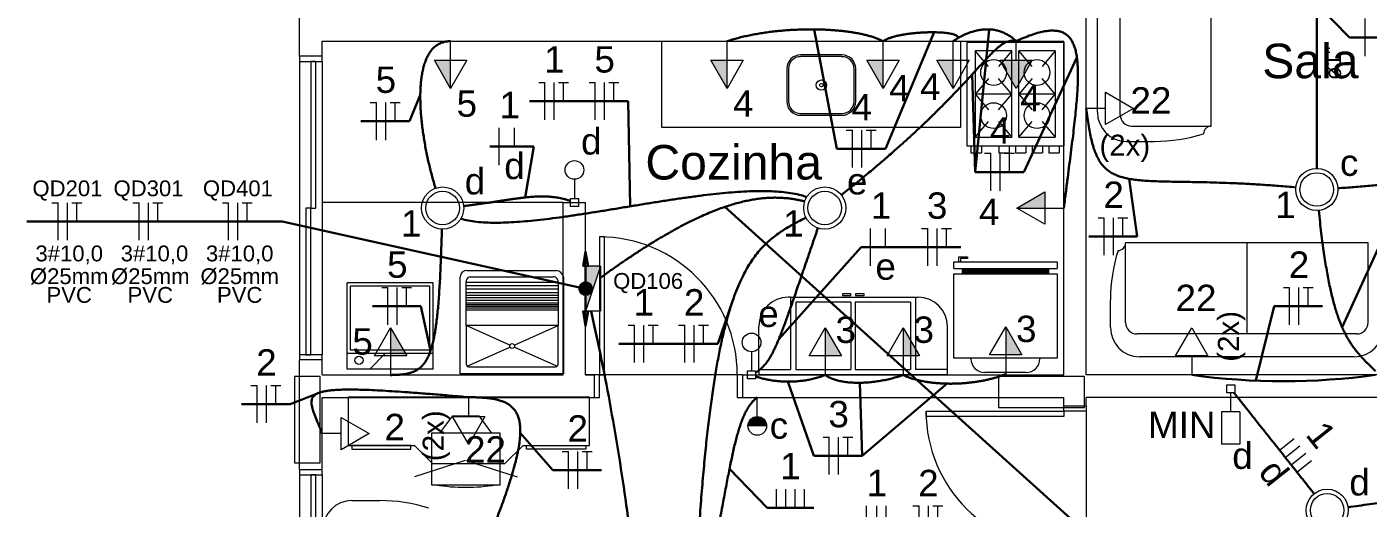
# Model space of a CAD drawing. Header units: inches. Extents: x -8.7 to 57.3, y -9.2 to 26.4.
# Drawn here: x -8.7 to 0.28, y 4.52 to 7.74 of the extents above; entities that cross this region are included whole.
import ezdxf
from ezdxf.enums import TextEntityAlignment as Align

# ---------------------------------------------------------------- set-up
doc = ezdxf.new("R2010")
doc.units = ezdxf.units.IN
doc.header["$MEASUREMENT"] = 0
for name, color, linetype, lineweight in [('BASE', 7, 'Continuous', 5), ('EL-Condutos', 8, 'Continuous', 30), ('EL-Fios', 1, 'Continuous', 20), ('EL-Pontos', 5, 'Continuous', 20), ('EL-Textos condutos', 7, 'Continuous', 20), ('EL-Textos fios', 7, 'Continuous', 30), ('EL-Textos pontos', 7, 'Continuous', 30), ('MOVEIS', 253, 'Continuous', 20), ('P-SIMBOL', 5, 'Continuous', 20), ('TEXTO', 7, 'Continuous', 20)]:
    doc.layers.add(name, color=color, linetype=linetype, lineweight=lineweight)
doc.styles.add('Arial', font='arial.ttf')
doc.dimstyles.get("Standard").update_dxf_attribs({"dimtxt": 0.18, "dimasz": 0.18, "dimexe": 0.18, "dimexo": 0.0625, "dimgap": 0.09, "dimtad": 0, "dimtih": 1, "dimtoh": 1, "dimdec": 4, "dimzin": 0, "dimdsep": 46, "dimtxsty": 'Standard', "dimcen": 0.09, "dimadec": 0, "dimazin": 0, "dimtfac": 1, "dimtdec": 4, "dimtofl": 0, "dimtmove": 0, "dimatfit": 3, "dimfxl": 0, "dimtolj": 1, "dimtzin": 0, "dimarcsym": 0})

msp = doc.modelspace()

# ---------------------------------------------------------------- hatches: boundary and pattern name
at = {"layer": 'P-SIMBOL', "linetype": 'Continuous'}
for points in [[(-5.8595, 7.516), (-5.8595, 7.3285), (-5.9678, 7.516)], [(-4.0083, 7.516), (-4.0083, 7.3285), (-4.1165, 7.516)], [(-2.9641, 7.516), (-2.9641, 7.3285), (-3.0724, 7.516)], [(-2.4955, 7.516), (-2.4955, 7.3285), (-2.6037, 7.516)], [(-2.182, 7.516), (-2.0737, 7.3285), (-1.9655, 7.516)], [(-1.8818, 6.5278), (-2.0693, 6.5278), (-1.8818, 6.636)], [(-4.8559, 6.1387), (-4.9558, 6.1387), (-4.9558, 5.8378)], [(-6.2623, 5.539), (-6.2623, 5.7265), (-6.154, 5.539)], [(-3.3516, 5.5389), (-3.3516, 5.7264), (-3.2433, 5.5389)], [(-2.8298, 5.5395), (-2.8298, 5.727), (-2.7215, 5.5395)], [(-2.1433, 5.5449), (-2.1433, 5.7324), (-2.0351, 5.5449)], [(-3.8691, 5.0705), (-3.8066, 5.0705), (-3.8066, 5.133), (-3.8162, 5.1325), (-3.8331, 5.127), (-3.8436, 5.121), (-3.8516, 5.114), (-3.8596, 5.1035), (-3.8658, 5.0905), (-3.8687, 5.0775), (-3.8685, 5.0705)], [(-3.7441, 5.0705), (-3.8066, 5.0705), (-3.8066, 5.133), (-3.7969, 5.1325), (-3.7799, 5.127), (-3.7694, 5.121), (-3.7614, 5.114), (-3.7534, 5.1035), (-3.7473, 5.0905), (-3.7444, 5.0775), (-3.7445, 5.0705)]]:
    msp.add_hatch(color=256, dxfattribs=at).paths.add_polyline_path(points)

# ---------------------------------------------------------------- linework, layer by layer
at = {"layer": 'BASE'}
for p, q in [((-1.6038, 5.4115), (-1.6038, 8.977)), ((-6.8708, 7.543), (-6.8708, 7.895)), ((-6.7208, 7.644), (-1.7537, 7.644)), ((-6.7208, 7.543), (-6.7208, 7.644)), ((-1.7537, 5.4115), (-1.7537, 7.644)), ((-6.7208, 7.543), (-6.8708, 7.543)), ((-5.1052, 6.5655), (-6.7208, 6.5655)), ((-5.1052, 5.4115), (-5.1052, 6.5655)), ((-5.1052, 6.5655), (-4.9558, 6.5655)), ((-4.9558, 5.4115), (-4.9558, 6.5655)), ((-6.7208, 5.5125), (-6.8708, 5.5125)), ((-6.8708, 4.777), (-6.8708, 5.5125)), ((-6.7208, 5.4115), (-6.7208, 5.5125)), ((-6.7208, 5.4115), (-5.1052, 5.4115)), ((-3.9402, 5.4115), (-4.9558, 5.4115)), ((-4.9558, 5.4115), (-4.8978, 5.4115)), ((-4.8978, 5.4115), (-4.8978, 5.2615)), ((-3.9057, 5.4115), (-1.7537, 5.4115)), ((-3.9057, 5.4115), (-3.9057, 5.2615)), ((0.4328, 5.4115), (-1.6038, 5.4115)), ((-6.7208, 5.2615), (-4.8978, 5.2615)), ((-6.7208, 4.777), (-6.7208, 5.2615)), ((-3.9057, 5.2615), (-1.7537, 5.2615)), ((-1.7537, 5.204), (-1.7537, 5.2615)), ((0.4328, 5.2615), (-1.6038, 5.2615)), ((-1.6038, 5.204), (-1.6038, 5.2615)), ((-1.7537, 5.204), (-1.6038, 5.204)), ((-1.6038, 5.204), (-1.6038, 4.2115)), ((-6.7208, 4.777), (-6.8708, 4.777))]:
    msp.add_line(p, q, dxfattribs=at)
at = {"layer": 'BASE', "linetype": 'Continuous'}
for p, q in [((-6.8708, 7.5085), (-6.8708, 5.547)), ((-6.7208, 7.5085), (-6.7208, 5.547)), ((-3.9057, 5.4115), (-3.9402, 5.4115)), ((-6.8708, 4.7425), (-6.8708, 2.55)), ((-6.7208, 4.7425), (-6.7208, 2.55))]:
    msp.add_line(p, q, dxfattribs=at)
for points in [[(-6.8708, 7.543), (-6.8708, 7.5085), (-6.7208, 7.5085), (-6.7208, 7.543)], [(-6.7208, 5.5125), (-6.7208, 5.547), (-6.8708, 5.547), (-6.8708, 5.5125)], [(-4.8978, 5.2615), (-4.8633, 5.2615), (-4.8633, 5.4115), (-4.8978, 5.4115)], [(-3.9057, 5.4115), (-3.9402, 5.4115), (-3.9402, 5.2615), (-3.9057, 5.2615)], [(-1.6038, 5.204), (-1.6038, 5.1695), (-1.7537, 5.1695), (-1.7537, 5.204)], [(-6.8708, 4.777), (-6.8708, 4.7425), (-6.7208, 4.7425), (-6.7208, 4.777)]]:
    msp.add_lwpolyline(points, dxfattribs=at)
for points in [[(-6.7957, 7.5085), (-6.7957, 6.528), (-6.7613, 6.528), (-6.7613, 7.5085), (-6.7957, 7.5085), (-6.7957, 7.5085)], [(-6.8302, 6.528), (-6.8302, 5.547), (-6.7957, 5.547), (-6.7957, 6.528), (-6.8302, 6.528), (-6.8302, 6.528)], [(-4.8633, 5.4115), (-4.8287, 5.4115), (-4.8287, 6.3345), (-4.8633, 6.3345), (-4.8633, 5.4115), (-4.8633, 5.4115)], [(-1.7537, 5.1695), (-1.7537, 5.1345), (-2.6768, 5.1345), (-2.6768, 5.1695), (-1.7537, 5.1695), (-1.7537, 5.1695)], [(-6.7957, 4.7425), (-6.7957, 3.6465), (-6.7613, 3.6465), (-6.7613, 4.7425), (-6.7957, 4.7425), (-6.7957, 4.7425)]]:
    msp.add_lwpolyline(points, close=True, dxfattribs=at)
at = {"layer": 'BASE'}
for points in [[(-6.9053, 4.8245), (-6.8708, 4.8245), (-6.7323, 4.8245), (-6.7323, 5.401), (-6.8708, 5.401), (-6.9053, 5.401), (-6.9053, 4.8245), (-6.9053, 4.8245)], [(-1.6147, 5.1935), (-1.6147, 5.2975), (-1.6147, 5.401), (-1.9033, 5.401), (-2.1917, 5.401), (-2.1917, 5.2975), (-2.1917, 5.1935), (-1.9033, 5.1935), (-1.6147, 5.1935), (-1.6147, 5.1935)]]:
    msp.add_lwpolyline(points, close=True, dxfattribs=at)
at = {"layer": 'BASE', "linetype": 'Continuous'}
for centre, start, end in [((-4.8633, 5.4115), 0, 90), ((-1.7537, 5.1695), 180, 270)]:
    msp.add_arc(centre, 0.923, start, end, dxfattribs=at)
at = {"layer": 'EL-Condutos'}
for q in [(-4.9558, 6.2382), (-4.9558, 5.7382)]:
    msp.add_line((-4.9558, 5.9882), q, dxfattribs=at)
at = {"layer": 'EL-Condutos', "const_width": 0.0417}
msp.add_lwpolyline([(-4.9349, 5.9882, 1), (-4.9766, 5.9882, 1)], format="xyb", close=True, dxfattribs=at)
msp.add_lwpolyline([(-4.9349, 5.9882, 1), (-4.9766, 5.9882, 1)], format="xyb", close=True, dxfattribs=at)
at = {"layer": 'EL-Condutos'}
msp.add_circle((-4.9558, 5.9882), 0.0417, dxfattribs=at)
msp.add_circle((-4.9558, 5.9882), 0.0417, dxfattribs=at)
at = {"layer": 'EL-Condutos', "linetype": 'Continuous'}
msp.add_arc((-0.2832, 9.8895), 4.52, 262.17931, 277.82069, dxfattribs=at)
for points in [[(-0.0605, 8.9896), (-0.0605, 8.8874), (-0.0605, 8.7912), (-0.0605, 8.7006), (-0.0605, 8.6151), (-0.0605, 8.5344), (-0.0605, 8.4579), (-0.0605, 8.3853), (-0.0605, 8.3162), (-0.0605, 8.25), (-0.0605, 8.1865), (-0.0605, 8.1251), (-0.0605, 8.0654), (-0.0605, 8.0069), (-0.0605, 7.9494), (-0.0605, 7.8922), (-0.0605, 7.8351), (-0.0605, 7.7776), (-0.0605, 7.7191), (-0.0605, 7.6594), (-0.0605, 7.598), (-0.0605, 7.5345), (-0.0605, 7.4683), (-0.0605, 7.3992), (-0.0605, 7.3266), (-0.0605, 7.2501), (-0.0605, 7.1694), (-0.0605, 7.0839), (-0.0605, 6.9933), (-0.0605, 6.8971), (-0.0605, 6.7949)], [(-5.8595, 7.644), (-5.8873, 7.642), (-5.9128, 7.6361), (-5.936, 7.6266), (-5.957, 7.6135), (-5.9758, 7.5972), (-5.9926, 7.5777), (-6.0074, 7.5553), (-6.0203, 7.5301), (-6.0313, 7.5024), (-6.0405, 7.4723), (-6.0481, 7.4401), (-6.054, 7.4058), (-6.0583, 7.3697), (-6.0612, 7.332), (-6.0626, 7.2929), (-6.0627, 7.2525), (-6.0614, 7.211), (-6.059, 7.1687), (-6.0554, 7.1257), (-6.0508, 7.0822), (-6.0451, 7.0384), (-6.0385, 6.9944), (-6.0311, 6.9505), (-6.0229, 6.9069), (-6.0139, 6.8637), (-6.0043, 6.8211), (-5.9941, 6.7793), (-5.9834, 6.7386), (-5.9723, 6.699), (-5.9608, 6.6608)], [(-2.9641, 7.644), (-2.9837, 7.6534), (-3.0053, 7.6622), (-3.0288, 7.6705), (-3.0542, 7.6782), (-3.0814, 7.6854), (-3.1101, 7.692), (-3.1405, 7.6979), (-3.1722, 7.7033), (-3.2052, 7.708), (-3.2394, 7.7121), (-3.2747, 7.7156), (-3.311, 7.7184), (-3.3482, 7.7205), (-3.3861, 7.722), (-3.4247, 7.7228), (-3.4639, 7.7228), (-3.5034, 7.7222), (-3.5433, 7.7208), (-3.5835, 7.7187), (-3.6237, 7.7159), (-3.6639, 7.7123), (-3.7041, 7.7079), (-3.744, 7.7028), (-3.7836, 7.6969), (-3.8227, 7.6901), (-3.8613, 7.6826), (-3.8993, 7.6742), (-3.9365, 7.665), (-3.9729, 7.6549), (-4.0083, 7.644)], [(-3.2434, 6.6149), (-3.1521, 6.6882), (-3.0665, 6.7586), (-2.9862, 6.8263), (-2.9111, 6.8911), (-2.841, 6.9532), (-2.7756, 7.0125), (-2.7148, 7.069), (-2.6583, 7.1228), (-2.6059, 7.1739), (-2.5574, 7.2222), (-2.5125, 7.2679), (-2.4712, 7.3109), (-2.433, 7.3512), (-2.398, 7.3889), (-2.3657, 7.4239), (-2.336, 7.4564), (-2.3087, 7.4862), (-2.2836, 7.5134), (-2.2605, 7.5381), (-2.2391, 7.5602), (-2.2192, 7.5798), (-2.2006, 7.5968), (-2.1832, 7.6113), (-2.1666, 7.6234), (-2.1507, 7.6329), (-2.1353, 7.64), (-2.12, 7.6447), (-2.1049, 7.6469), (-2.0895, 7.6466), (-2.0737, 7.644)], [(-2.4955, 7.644), (-2.4816, 7.6511), (-2.4718, 7.6578), (-2.4661, 7.6641), (-2.464, 7.6699), (-2.4655, 7.6753), (-2.4702, 7.6803), (-2.478, 7.6848), (-2.4885, 7.6888), (-2.5017, 7.6924), (-2.5171, 7.6954), (-2.5347, 7.698), (-2.5542, 7.7001), (-2.5753, 7.7017), (-2.5979, 7.7028), (-2.6216, 7.7034), (-2.6463, 7.7034), (-2.6718, 7.7029), (-2.6977, 7.7019), (-2.7239, 7.7003), (-2.7502, 7.6981), (-2.7762, 7.6954), (-2.8018, 7.6921), (-2.8268, 7.6882), (-2.8509, 7.6837), (-2.8739, 7.6786), (-2.8956, 7.673), (-2.9156, 7.6667), (-2.9339, 7.6597), (-2.9501, 7.6522), (-2.9641, 7.644)], [(-2.0737, 7.644), (-2.0832, 7.6529), (-2.0931, 7.6613), (-2.1033, 7.6693), (-2.114, 7.6768), (-2.125, 7.6838), (-2.1363, 7.6903), (-2.1481, 7.6963), (-2.1601, 7.7017), (-2.1725, 7.7066), (-2.1853, 7.7109), (-2.1983, 7.7145), (-2.2117, 7.7176), (-2.2253, 7.72), (-2.2393, 7.7217), (-2.2535, 7.7228), (-2.268, 7.7231), (-2.2828, 7.7228), (-2.2978, 7.7217), (-2.3131, 7.7198), (-2.3287, 7.7172), (-2.3444, 7.7137), (-2.3604, 7.7095), (-2.3766, 7.7044), (-2.3931, 7.6985), (-2.4097, 7.6917), (-2.4265, 7.684), (-2.4435, 7.6754), (-2.4607, 7.6659), (-2.478, 7.6554), (-2.4955, 7.644)], [(-2.0737, 7.644), (-2.0215, 7.6668), (-1.9734, 7.6851), (-1.9295, 7.699), (-1.8894, 7.7085), (-1.8531, 7.7137), (-1.8205, 7.7146), (-1.7913, 7.7113), (-1.7655, 7.7037), (-1.7429, 7.6918), (-1.7234, 7.6758), (-1.7067, 7.6557), (-1.6929, 7.6314), (-1.6817, 7.6031), (-1.6729, 7.5707), (-1.6665, 7.5343), (-1.6623, 7.4939), (-1.6602, 7.4495), (-1.6599, 7.4012), (-1.6614, 7.3491), (-1.6646, 7.2931), (-1.6692, 7.2332), (-1.6752, 7.1696), (-1.6823, 7.1022), (-1.6905, 7.031), (-1.6996, 6.9562), (-1.7095, 6.8777), (-1.72, 6.7956), (-1.731, 6.7099), (-1.7423, 6.6206), (-1.7537, 6.5278)], [(-0.2009, 6.6661), (-0.3163, 6.6759), (-0.4249, 6.6837), (-0.5269, 6.6898), (-0.6226, 6.6943), (-0.7121, 6.6975), (-0.7957, 6.6998), (-0.8737, 6.7015), (-0.9461, 6.7027), (-1.0134, 6.7038), (-1.0755, 6.7051), (-1.1329, 6.7068), (-1.1857, 6.7093), (-1.2342, 6.7127), (-1.2784, 6.7174), (-1.3188, 6.7237), (-1.3555, 6.7318), (-1.3886, 6.742), (-1.4186, 6.7546), (-1.4454, 6.7699), (-1.4695, 6.7881), (-1.491, 6.8095), (-1.5101, 6.8345), (-1.527, 6.8632), (-1.542, 6.8961), (-1.5553, 6.9332), (-1.5671, 6.975), (-1.5776, 7.0217), (-1.5871, 7.0736), (-1.5957, 7.1309), (-1.6038, 7.194)], [(0.0789, 6.6602), (0.1901, 6.6682), (0.2949, 6.677), (0.3937, 6.6866), (0.4866, 6.6969), (0.5737, 6.708), (0.6553, 6.7197), (0.7316, 6.7321), (0.8029, 6.7452), (0.8692, 6.7589), (0.9308, 6.7733), (0.988, 6.7882), (1.0408, 6.8036), (1.0896, 6.8197), (1.1345, 6.8362), (1.1757, 6.8532), (1.2135, 6.8707), (1.248, 6.8887), (1.2794, 6.907), (1.3079, 6.9258), (1.3338, 6.9449), (1.3573, 6.9644), (1.3784, 6.9843), (1.3976, 7.0044), (1.4149, 7.0248), (1.4305, 7.0455), (1.4447, 7.0664), (1.4577, 7.0875), (1.4696, 7.1089), (1.4808, 7.1304), (1.4912, 7.152)], [(-3.4744, 6.6014), (-3.526, 6.6168), (-3.5831, 6.6282), (-3.6452, 6.6359), (-3.712, 6.6403), (-3.783, 6.6415), (-3.8578, 6.6399), (-3.9361, 6.6357), (-4.0175, 6.6292), (-4.1015, 6.6207), (-4.1879, 6.6104), (-4.2761, 6.5986), (-4.3658, 6.5856), (-4.4567, 6.5717), (-4.5482, 6.5571), (-4.6401, 6.5421), (-4.7319, 6.527), (-4.8233, 6.512), (-4.9138, 6.4975), (-5.0031, 6.4837), (-5.0907, 6.4708), (-5.1763, 6.4592), (-5.2595, 6.4491), (-5.3399, 6.4408), (-5.4171, 6.4346), (-5.4907, 6.4307), (-5.5603, 6.4294), (-5.6255, 6.431), (-5.686, 6.4358), (-5.7413, 6.444), (-5.7911, 6.4559)], [(-5.7726, 6.5416), (-5.7386, 6.5457), (-5.7058, 6.5498), (-5.674, 6.5541), (-5.6432, 6.5584), (-5.6133, 6.5627), (-5.5844, 6.5669), (-5.5563, 6.5712), (-5.5291, 6.5753), (-5.5027, 6.5793), (-5.477, 6.5832), (-5.4521, 6.5868), (-5.4278, 6.5902), (-5.4041, 6.5934), (-5.381, 6.5963), (-5.3585, 6.5989), (-5.3365, 6.6011), (-5.3149, 6.6029), (-5.2937, 6.6042), (-5.273, 6.6052), (-5.2525, 6.6056), (-5.2324, 6.6055), (-5.2125, 6.6048), (-5.1928, 6.6035), (-5.1733, 6.6016), (-5.1539, 6.5991), (-5.1346, 6.5958), (-5.1154, 6.5918), (-5.0961, 6.5871), (-5.0768, 6.5815), (-5.0575, 6.5751)], [(-4.8569, 6.0611), (-4.7871, 6.1112), (-4.7195, 6.1583), (-4.6541, 6.2026), (-4.5908, 6.2441), (-4.5295, 6.283), (-4.4703, 6.3192), (-4.413, 6.3528), (-4.3576, 6.384), (-4.304, 6.4127), (-4.2521, 6.4391), (-4.2019, 6.4631), (-4.1534, 6.485), (-4.1064, 6.5046), (-4.061, 6.5222), (-4.017, 6.5378), (-3.9743, 6.5513), (-3.933, 6.563), (-3.893, 6.5729), (-3.8542, 6.5809), (-3.8164, 6.5873), (-3.7798, 6.5921), (-3.7442, 6.5952), (-3.7096, 6.5969), (-3.6758, 6.5972), (-3.6429, 6.596), (-3.6107, 6.5936), (-3.5793, 6.5899), (-3.5485, 6.5851), (-3.5183, 6.5792), (-3.4886, 6.5722)], [(-0.0471, 6.5106), (-0.0389, 6.4334), (-0.0305, 6.3607), (-0.0218, 6.2923), (-0.0129, 6.228), (-0.0037, 6.1676), (0.0058, 6.1109), (0.0155, 6.0579), (0.0255, 6.0083), (0.0358, 5.962), (0.0464, 5.9187), (0.0573, 5.8783), (0.0685, 5.8407), (0.08, 5.8057), (0.0919, 5.773), (0.1041, 5.7426), (0.1166, 5.7142), (0.1295, 5.6878), (0.1427, 5.663), (0.1563, 5.6398), (0.1702, 5.618), (0.1846, 5.5973), (0.1993, 5.5777), (0.2144, 5.559), (0.2299, 5.5409), (0.2458, 5.5234), (0.2621, 5.5062), (0.2789, 5.4892), (0.296, 5.4722), (0.3137, 5.455), (0.3317, 5.4375)], [(-5.9177, 6.3853), (-5.9205, 6.2997), (-5.9235, 6.2192), (-5.9266, 6.1437), (-5.93, 6.0729), (-5.9336, 6.0068), (-5.9375, 5.9452), (-5.9419, 5.888), (-5.9466, 5.8349), (-5.9519, 5.7859), (-5.9577, 5.7407), (-5.964, 5.6992), (-5.971, 5.6613), (-5.9787, 5.6269), (-5.9871, 5.5956), (-5.9963, 5.5675), (-6.0063, 5.5423), (-6.0172, 5.5199), (-6.029, 5.5001), (-6.0418, 5.4827), (-6.0557, 5.4677), (-6.0706, 5.4549), (-6.0867, 5.4441), (-6.104, 5.4351), (-6.1225, 5.4278), (-6.1423, 5.4221), (-6.1634, 5.4177), (-6.1859, 5.4146), (-6.2099, 5.4125), (-6.2353, 5.4114), (-6.2623, 5.411)], [(-4.2312, 3.7851), (-4.2199, 4.0072), (-4.2078, 4.2157), (-4.195, 4.4111), (-4.1814, 4.5938), (-4.1669, 4.7643), (-4.1516, 4.9231), (-4.1354, 5.0707), (-4.1184, 5.2075), (-4.1004, 5.334), (-4.0815, 5.4507), (-4.0617, 5.5581), (-4.0409, 5.6567), (-4.0192, 5.7469), (-3.9964, 5.8292), (-3.9726, 5.9041), (-3.9478, 5.972), (-3.9219, 6.0336), (-3.895, 6.0891), (-3.8669, 6.1392), (-3.8378, 6.1842), (-3.8075, 6.2247), (-3.776, 6.2611), (-3.7434, 6.294), (-3.7096, 6.3238), (-3.6746, 6.3509), (-3.6383, 6.3759), (-3.6008, 6.3992), (-3.562, 6.4214), (-3.522, 6.4428), (-3.4806, 6.464)], [(-3.4007, 6.3946), (-3.4259, 6.3211), (-3.4497, 6.2517), (-3.4721, 6.1861), (-3.4933, 6.1243), (-3.5132, 6.0661), (-3.5319, 6.0114), (-3.5496, 5.9601), (-3.5662, 5.912), (-3.582, 5.8671), (-3.5968, 5.8251), (-3.6109, 5.7861), (-3.6242, 5.7498), (-3.6368, 5.7161), (-3.6489, 5.685), (-3.6604, 5.6562), (-3.6715, 5.6297), (-3.6822, 5.6053), (-3.6926, 5.5829), (-3.7027, 5.5625), (-3.7127, 5.5438), (-3.7225, 5.5267), (-3.7324, 5.5111), (-3.7423, 5.497), (-3.7522, 5.4841), (-3.7624, 5.4723), (-3.7728, 5.4616), (-3.7835, 5.4517), (-3.7947, 5.4427), (-3.8062, 5.4343), (-3.8183, 5.4264)], [(-4.9194, 5.8354), (-4.8488, 5.5099), (-4.7867, 5.1858), (-4.7319, 4.8636), (-4.6835, 4.5437), (-4.6401, 4.2268), (-4.6008, 3.9132), (-4.5645, 3.6036), (-4.5299, 3.2983), (-4.4961, 2.998), (-4.4619, 2.7031), (-4.4261, 2.4141), (-4.3877, 2.1315), (-4.3456, 1.8559), (-4.2986, 1.5877), (-4.2457, 1.3275), (-4.1857, 1.0757), (-4.1175, 0.8329), (-4.04, 0.5995), (-3.9521, 0.3761), (-3.8527, 0.1632), (-3.7406, -0.0387), (-3.6148, -0.2292), (-3.4742, -0.4076), (-3.3175, -0.5736), (-3.1438, -0.7265), (-2.9519, -0.866), (-2.7407, -0.9914), (-2.5091, -1.1023), (-2.256, -1.1982), (-1.9802, -1.2785)], [(-3.3516, 5.4108), (-3.3683, 5.4048), (-3.385, 5.3992), (-3.4018, 5.3941), (-3.4186, 5.3894), (-3.4355, 5.3852), (-3.4523, 5.3815), (-3.4691, 5.3782), (-3.4859, 5.3754), (-3.5026, 5.373), (-3.5193, 5.371), (-3.5358, 5.3694), (-3.5523, 5.3682), (-3.5687, 5.3673), (-3.585, 5.3669), (-3.6012, 5.3668), (-3.6172, 5.367), (-3.633, 5.3676), (-3.6487, 5.3685), (-3.6642, 5.3698), (-3.6795, 5.3713), (-3.6946, 5.3732), (-3.7094, 5.3753), (-3.724, 5.3778), (-3.7384, 5.3805), (-3.7524, 5.3834), (-3.7662, 5.3866), (-3.7797, 5.3901), (-3.7929, 5.3937), (-3.8057, 5.3976), (-3.8182, 5.4017)], [(-2.8298, 5.4115), (-2.8479, 5.4052), (-2.8664, 5.3993), (-2.8852, 5.3937), (-2.9043, 5.3886), (-2.9236, 5.3838), (-2.9431, 5.3794), (-2.9628, 5.3755), (-2.9825, 5.3719), (-3.0023, 5.3688), (-3.0221, 5.3661), (-3.0419, 5.3638), (-3.0616, 5.362), (-3.0812, 5.3606), (-3.1006, 5.3596), (-3.1197, 5.3591), (-3.1387, 5.3591), (-3.1573, 5.3596), (-3.1756, 5.3605), (-3.1934, 5.3619), (-3.2109, 5.3638), (-3.2278, 5.3661), (-3.2443, 5.369), (-3.2601, 5.3724), (-3.2754, 5.3763), (-3.29, 5.3807), (-3.3039, 5.3857), (-3.317, 5.3912), (-3.3294, 5.3972), (-3.3409, 5.4037), (-3.3516, 5.4108)], [(-2.1433, 5.4169), (-2.1682, 5.4076), (-2.1935, 5.399), (-2.2193, 5.3913), (-2.2454, 5.3844), (-2.2717, 5.3782), (-2.2982, 5.3727), (-2.3249, 5.368), (-2.3517, 5.3639), (-2.3785, 5.3606), (-2.4052, 5.3578), (-2.4318, 5.3558), (-2.4582, 5.3543), (-2.4844, 5.3534), (-2.5103, 5.3531), (-2.5358, 5.3534), (-2.5608, 5.3542), (-2.5854, 5.3555), (-2.6094, 5.3574), (-2.6328, 5.3597), (-2.6554, 5.3624), (-2.6773, 5.3657), (-2.6984, 5.3693), (-2.7186, 5.3734), (-2.7379, 5.3778), (-2.7561, 5.3826), (-2.7732, 5.3878), (-2.7892, 5.3933), (-2.804, 5.3991), (-2.8176, 5.4051), (-2.8298, 5.4115)], [(-5.7385, 5.2625), (-5.8593, 5.2728), (-5.971, 5.2821), (-6.0738, 5.2902), (-6.1682, 5.2971), (-6.2543, 5.3029), (-6.3326, 5.3074), (-6.4034, 5.3108), (-6.4671, 5.313), (-6.5239, 5.3139), (-6.5741, 5.3136), (-6.6182, 5.312), (-6.6564, 5.3091), (-6.6891, 5.305), (-6.7166, 5.2995), (-6.7393, 5.2926), (-6.7574, 5.2845), (-6.7713, 5.2749), (-6.7814, 5.264), (-6.7879, 5.2517), (-6.7913, 5.238), (-6.7917, 5.2228), (-6.7896, 5.2062), (-6.7853, 5.1881), (-6.7792, 5.1686), (-6.7714, 5.1475), (-6.7625, 5.125), (-6.7527, 5.1009), (-6.7423, 5.0752), (-6.7317, 5.048), (-6.7213, 5.0193)], [(-5.8361, 3.7745), (-5.7785, 3.905), (-5.7251, 4.0277), (-5.6759, 4.1429), (-5.6309, 4.2508), (-5.59, 4.3516), (-5.553, 4.4455), (-5.5201, 4.5329), (-5.4911, 4.6139), (-5.4659, 4.6888), (-5.4446, 4.7577), (-5.4271, 4.821), (-5.4132, 4.8789), (-5.403, 4.9316), (-5.3964, 4.9794), (-5.3934, 5.0224), (-5.3939, 5.061), (-5.3978, 5.0953), (-5.4051, 5.1256), (-5.4158, 5.1521), (-5.4297, 5.1751), (-5.4469, 5.1948), (-5.4673, 5.2115), (-5.4908, 5.2253), (-5.5174, 5.2365), (-5.547, 5.2453), (-5.5795, 5.2521), (-5.615, 5.2569), (-5.6534, 5.2601), (-5.6946, 5.2619), (-5.7385, 5.2625)], [(-3.8066, 5.2615), (-3.8238, 5.2473), (-3.8399, 5.2307), (-3.8551, 5.2117), (-3.8693, 5.1903), (-3.8827, 5.1664), (-3.8954, 5.1402), (-3.9074, 5.1115), (-3.9188, 5.0804), (-3.9297, 5.0469), (-3.9403, 5.011), (-3.9505, 4.9727), (-3.9606, 4.9319), (-3.9705, 4.8887), (-3.9803, 4.8431), (-3.9902, 4.795), (-4.0002, 4.7445), (-4.0104, 4.6916), (-4.021, 4.6362), (-4.0319, 4.5785), (-4.0433, 4.5182), (-4.0552, 4.4556), (-4.0678, 4.3905), (-4.0812, 4.3229), (-4.0953, 4.2529), (-4.1104, 4.1805), (-4.1264, 4.1056), (-4.1436, 4.0283), (-4.1619, 3.9485), (-4.1815, 3.8663), (-4.2024, 3.7816)], [(-0.0788, 4.6169), (-0.1013, 4.6453), (-0.1227, 4.6722), (-0.1429, 4.6977), (-0.1621, 4.7219), (-0.1803, 4.7448), (-0.1977, 4.7668), (-0.2144, 4.7878), (-0.2304, 4.8079), (-0.2459, 4.8274), (-0.2609, 4.8463), (-0.2755, 4.8648), (-0.2899, 4.8829), (-0.3042, 4.9008), (-0.3183, 4.9187), (-0.3325, 4.9366), (-0.3469, 4.9546), (-0.3614, 4.973), (-0.3763, 4.9917), (-0.3916, 5.011), (-0.4074, 5.0309), (-0.4238, 5.0516), (-0.441, 5.0732), (-0.4589, 5.0958), (-0.4778, 5.1195), (-0.4976, 5.1446), (-0.5186, 5.171), (-0.5407, 5.1989), (-0.5642, 5.2284), (-0.589, 5.2597), (-0.6153, 5.2928)], [(0.1468, 4.5259), (0.294, 4.5469), (0.4323, 4.5666), (0.5623, 4.5852), (0.6847, 4.6026), (0.8, 4.6191), (0.909, 4.6346), (1.0123, 4.6493), (1.1105, 4.6633), (1.2042, 4.6767), (1.2942, 4.6895), (1.3809, 4.7019), (1.4651, 4.7139), (1.5474, 4.7256), (1.6284, 4.7371), (1.7087, 4.7486), (1.7891, 4.7601), (1.8701, 4.7716), (1.9524, 4.7833), (2.0366, 4.7953), (2.1233, 4.8077), (2.2132, 4.8205), (2.307, 4.8339), (2.4052, 4.8479), (2.5084, 4.8626), (2.6175, 4.8781), (2.7328, 4.8946), (2.8552, 4.912), (2.9852, 4.9306), (3.1235, 4.9503), (3.2707, 4.9713)]]:
    msp.add_spline(points, degree=3, dxfattribs=at)
at = {"layer": 'EL-Fios', "color": 5}
for p, q in [((0.263, 7.5446), (0.263, 7.7946)), ((-5.2698, 7.3685), (-5.2281, 7.3685)), ((-5.2281, 7.1185), (-5.2281, 7.3685)), ((-5.1656, 7.1185), (-5.1656, 7.3685)), ((-5.1364, 7.3685), (-5.0698, 7.3685)), ((-5.1031, 7.2435), (-5.1031, 7.3685)), ((-4.9329, 7.3685), (-4.8913, 7.3685)), ((-4.8913, 7.1185), (-4.8913, 7.3685)), ((-4.8288, 7.1185), (-4.8288, 7.3685)), ((-4.7996, 7.3685), (-4.733, 7.3685)), ((-4.7663, 7.2435), (-4.7663, 7.3685)), ((-6.3974, 7.2329), (-6.3557, 7.2329)), ((-6.3557, 6.9829), (-6.3557, 7.2329)), ((-6.2932, 6.9829), (-6.2932, 7.2329)), ((-6.2641, 7.2329), (-6.1974, 7.2329)), ((-6.2307, 7.1079), (-6.2307, 7.2329)), ((-5.5343, 6.8137), (-5.5343, 7.0637)), ((-5.4325, 6.9387), (-5.4325, 7.0637)), ((-3.2111, 7.0487), (-3.1694, 7.0487)), ((-3.2111, 7.0487), (-3.1694, 7.0487)), ((-3.1694, 6.7987), (-3.1694, 7.0487)), ((-3.1694, 6.7987), (-3.1694, 7.0487)), ((-3.1069, 6.7987), (-3.1069, 7.0487)), ((-3.1069, 6.7987), (-3.1069, 7.0487)), ((-3.0778, 7.0487), (-3.0111, 7.0487)), ((-3.0778, 7.0487), (-3.0111, 7.0487)), ((-3.0444, 6.9237), (-3.0444, 7.0487)), ((-3.0444, 6.9237), (-3.0444, 7.0487)), ((-2.2848, 6.8938), (-2.2431, 6.8938)), ((-2.2848, 6.8938), (-2.2431, 6.8938)), ((-2.2848, 6.8938), (-2.2431, 6.8938)), ((-2.2431, 6.6438), (-2.2431, 6.8938)), ((-2.2431, 6.6438), (-2.2431, 6.8938)), ((-2.2431, 6.6438), (-2.2431, 6.8938)), ((-2.1806, 6.6438), (-2.1806, 6.8938)), ((-2.1806, 6.6438), (-2.1806, 6.8938)), ((-2.1806, 6.6438), (-2.1806, 6.8938)), ((-2.1514, 6.8938), (-2.0848, 6.8938)), ((-2.1514, 6.8938), (-2.0848, 6.8938)), ((-2.1514, 6.8938), (-2.0848, 6.8938)), ((-2.1181, 6.7688), (-2.1181, 6.8938)), ((-2.1181, 6.7688), (-2.1181, 6.8938)), ((-2.1181, 6.7688), (-2.1181, 6.8938)), ((-8.5295, 6.5623), (-8.4878, 6.5623)), ((-8.4878, 6.3123), (-8.4878, 6.5623)), ((-8.4253, 6.3123), (-8.4253, 6.5623)), ((-8.3961, 6.5623), (-8.3295, 6.5623)), ((-8.3628, 6.4373), (-8.3628, 6.5623)), ((-7.9865, 6.5623), (-7.9448, 6.5623)), ((-7.9448, 6.3123), (-7.9448, 6.5623)), ((-7.8823, 6.3123), (-7.8823, 6.5623)), ((-7.8532, 6.5623), (-7.7865, 6.5623)), ((-7.8198, 6.4373), (-7.8198, 6.5623)), ((-7.3881, 6.5623), (-7.3464, 6.5623)), ((-7.3464, 6.3123), (-7.3464, 6.5623)), ((-7.2839, 6.3123), (-7.2839, 6.5623)), ((-7.2547, 6.5623), (-7.1881, 6.5623)), ((-7.2214, 6.4373), (-7.2214, 6.5623)), ((-3.049, 6.1406), (-3.049, 6.3906)), ((-2.9471, 6.2656), (-2.9471, 6.3906)), ((-2.7064, 6.3906), (-2.6647, 6.3906)), ((-2.6647, 6.1406), (-2.6647, 6.3906)), ((-2.6022, 6.1406), (-2.6022, 6.3906)), ((-2.573, 6.3906), (-2.5064, 6.3906)), ((-2.5397, 6.2656), (-2.5397, 6.3906)), ((-1.5249, 6.4631), (-1.4833, 6.4631)), ((-1.4833, 6.2131), (-1.4833, 6.4631)), ((-1.4208, 6.2131), (-1.4208, 6.4631)), ((-1.3916, 6.4631), (-1.3249, 6.4631)), ((-1.3583, 6.3381), (-1.3583, 6.4631)), ((-6.3208, 5.9964), (-6.2791, 5.9964)), ((-6.2791, 5.7464), (-6.2791, 5.9964)), ((-6.2166, 5.7464), (-6.2166, 5.9964)), ((-6.1875, 5.9964), (-6.1208, 5.9964)), ((-6.1541, 5.8714), (-6.1541, 5.9964)), ((-0.2841, 5.9956), (-0.2425, 5.9956)), ((-0.2425, 5.7456), (-0.2425, 5.9956)), ((-0.18, 5.7456), (-0.18, 5.9956)), ((-0.1508, 5.9956), (-0.0841, 5.9956)), ((-0.1175, 5.8706), (-0.1175, 5.9956)), ((-4.6703, 5.7437), (-4.6287, 5.7437)), ((-4.6287, 5.4937), (-4.6287, 5.7437)), ((-4.5662, 5.4937), (-4.5662, 5.7437)), ((-4.537, 5.7437), (-4.4703, 5.7437)), ((-4.5037, 5.6187), (-4.5037, 5.7437)), ((-4.3336, 5.7437), (-4.2919, 5.7437)), ((-4.2919, 5.4937), (-4.2919, 5.7437)), ((-4.2294, 5.4937), (-4.2294, 5.7437)), ((-4.2002, 5.7437), (-4.1335, 5.7437)), ((-4.1669, 5.6187), (-4.1669, 5.7437)), ((-7.1971, 5.3416), (-7.1555, 5.3416)), ((-7.1555, 5.0916), (-7.1555, 5.3416)), ((-7.093, 5.0916), (-7.093, 5.3416)), ((-7.0638, 5.3416), (-6.9971, 5.3416)), ((-7.0305, 5.2166), (-7.0305, 5.3416)), ((-3.3661, 4.9962), (-3.3244, 4.9962)), ((-3.3661, 4.9962), (-3.3244, 4.9962)), ((-3.3661, 4.9962), (-3.3244, 4.9962)), ((-3.3244, 4.7462), (-3.3244, 4.9962)), ((-3.3244, 4.7462), (-3.3244, 4.9962)), ((-3.3244, 4.7462), (-3.3244, 4.9962)), ((-3.2619, 4.7462), (-3.2619, 4.9962)), ((-3.2619, 4.7462), (-3.2619, 4.9962)), ((-3.2619, 4.7462), (-3.2619, 4.9962)), ((-3.2328, 4.9962), (-3.1661, 4.9962)), ((-3.2328, 4.9962), (-3.1661, 4.9962)), ((-3.2328, 4.9962), (-3.1661, 4.9962)), ((-3.1994, 4.8712), (-3.1994, 4.9962)), ((-3.1994, 4.8712), (-3.1994, 4.9962)), ((-3.1994, 4.8712), (-3.1994, 4.9962)), ((-0.3104, 4.9087), (-0.2125, 4.9864)), ((-5.1129, 4.9001), (-5.0712, 4.9001)), ((-5.0712, 4.6501), (-5.0712, 4.9001)), ((-5.0087, 4.6501), (-5.0087, 4.9001)), ((-4.9796, 4.9001), (-4.9129, 4.9001)), ((-4.9462, 4.7751), (-4.9462, 4.9001)), ((-0.2715, 4.8597), (-0.1736, 4.9375)), ((-0.2327, 4.8108), (-0.1348, 4.8885)), ((-0.1938, 4.7618), (-0.0959, 4.8396)), ((-3.6786, 4.5236), (-3.6786, 4.6486)), ((-3.6161, 4.5236), (-3.6161, 4.6486)), ((-3.5536, 4.5236), (-3.5536, 4.6486)), ((-3.4911, 4.5236), (-3.4911, 4.6486)), ((-3.0762, 4.2852), (-3.0762, 4.5352)), ((-3.0056, 4.4102), (-3.0056, 4.5352)), ((-2.9431, 4.4102), (-2.9431, 4.5352)), ((-2.7649, 4.5352), (-2.7232, 4.5352)), ((-2.7232, 4.2852), (-2.7232, 4.5352)), ((-2.6607, 4.2852), (-2.6607, 4.5352)), ((-2.6315, 4.5352), (-2.5649, 4.5352)), ((-2.5982, 4.4102), (-2.5982, 4.5352))]:
    msp.add_line(p, q, dxfattribs=at)
at = {"layer": 'EL-Pontos', "linetype": 'Continuous'}
msp.add_circle((-4.9558, 5.9882), 0.025, dxfattribs=at)
at = {"layer": 'EL-Textos fios'}
for p, q in [((-0.0605, 7.8922), (0.1588, 7.6696)), ((-3.4247, 7.7228), (-3.2736, 6.9237)), ((-2.6216, 7.7034), (-2.9486, 6.9237)), ((-2.2535, 7.7228), (-2.3473, 6.7688)), ((0.1588, 7.6696), (1.0081, 7.6696)), ((-1.6665, 7.5343), (-2.0223, 6.7688)), ((-2.3673, 7.4222), (-2.3473, 6.7688)), ((-6.0627, 7.2823), (-6.1349, 7.1079)), ((-4.6705, 7.2435), (-5.3323, 7.2435)), ((-4.6569, 6.5394), (-4.6705, 7.2435)), ((-6.1349, 7.1079), (-6.4599, 7.1079)), ((-5.3018, 6.9387), (-5.5968, 6.9387)), ((-5.3598, 6.5987), (-5.3018, 6.9387)), ((-2.9486, 6.9237), (-3.2736, 6.9237)), ((-3.2736, 6.9237), (-2.9486, 6.9237)), ((-2.3473, 6.7688), (-2.0223, 6.7688)), ((-2.3473, 6.7688), (-2.0223, 6.7688)), ((-2.0223, 6.7688), (-2.3473, 6.7688)), ((-1.3168, 6.7233), (-1.2624, 6.3381)), ((-4.023, 6.5357), (-1.1342, 3.9348)), ((-6.9879, 6.4373), (-8.6972, 6.4373)), ((-4.9558, 5.9885), (-6.9879, 6.4373)), ((-1.2624, 6.3381), (-1.5874, 6.3381)), ((0.1093, 5.7304), (0.3739, 6.31)), ((-3.6623, 5.6516), (-3.1115, 6.2656)), ((-3.1115, 6.2656), (-2.4439, 6.2656)), ((-6.0583, 5.8714), (-6.3833, 5.8714)), ((-5.9939, 5.5741), (-6.0583, 5.8714)), ((-3.9722, 5.9054), (-4.071, 5.6187)), ((-0.4689, 5.3733), (-0.3466, 5.8706)), ((-0.3466, 5.8706), (-0.0216, 5.8706)), ((-4.071, 5.6187), (-4.7328, 5.6187)), ((-3.6018, 5.3668), (-3.4286, 4.8712)), ((-3.1197, 5.3591), (-3.1036, 4.8712)), ((-2.5358, 5.3534), (-3.1036, 4.8712)), ((-6.9346, 5.2166), (-7.2596, 5.2166)), ((-6.7393, 5.2926), (-6.9346, 5.2166)), ((-5.3933, 5.0245), (-5.1754, 4.7751)), ((-3.1036, 4.8712), (-3.4286, 4.8712)), ((-3.1036, 4.8712), (-3.4286, 4.8712)), ((-3.4286, 4.8712), (-3.1036, 4.8712)), ((-5.1754, 4.7751), (-4.8504, 4.7751)), ((-3.9926, 4.7828), (-3.7411, 4.5236)), ((-3.7411, 4.5236), (-3.4286, 4.5236))]:
    msp.add_line(p, q, dxfattribs=at)
at = {"layer": 'MOVEIS'}
for p, q in [((-1.3773, 7.1515), (-1.3773, 8.623)), ((-0.7682, 7.0755), (-0.7682, 8.699)), ((-1.5292, 7.1685), (-1.5292, 8.606)), ((-4.4458, 7.0675), (-4.4458, 7.644)), ((-2.4457, 7.644), (-2.4457, 7.0675)), ((-2.4043, 7.636), (-2.4043, 6.944)), ((-1.7537, 7.636), (-2.4043, 7.636)), ((-1.7537, 7.636), (-1.7537, 6.944)), ((-3.2397, 7.552), (-3.5162, 7.552)), ((-2.3468, 7.5785), (-2.3468, 7.0015)), ((-2.1023, 7.5785), (-2.3468, 7.5785)), ((-2.2582, 7.474), (-2.3468, 7.5785)), ((-2.1023, 7.5785), (-2.1907, 7.474)), ((-2.1023, 7.0015), (-2.1023, 7.5785)), ((-1.8117, 7.5785), (-2.0562, 7.5785)), ((-2.0562, 7.0015), (-2.0562, 7.5785)), ((-1.9672, 7.474), (-2.0562, 7.5785)), ((-1.8117, 7.5785), (-1.9002, 7.474)), ((-1.8117, 7.5785), (-1.8117, 7.0015)), ((-3.6088, 7.4595), (-3.6088, 7.2405)), ((-3.5972, 7.4595), (-3.5972, 7.2405)), ((-3.2397, 7.5405), (-3.5162, 7.5405)), ((-3.1587, 7.2405), (-3.1587, 7.4595)), ((-3.1473, 7.2405), (-3.1473, 7.4595)), ((-2.2582, 7.3945), (-2.3468, 7.29)), ((-2.1023, 7.29), (-2.1907, 7.3945)), ((-1.9672, 7.3945), (-2.0562, 7.29)), ((-1.8117, 7.29), (-1.9002, 7.3945)), ((-2.1023, 7.29), (-2.3468, 7.29)), ((-2.3468, 7.29), (-2.2582, 7.1855)), ((-2.1907, 7.1855), (-2.1023, 7.29)), ((-1.8117, 7.29), (-2.0562, 7.29)), ((-2.0562, 7.29), (-1.9672, 7.1855)), ((-1.9002, 7.1855), (-1.8117, 7.29)), ((-3.5162, 7.1595), (-3.2397, 7.1595)), ((-3.5162, 7.148), (-3.2397, 7.148)), ((-2.3468, 7.0015), (-2.2582, 7.106)), ((-2.1907, 7.106), (-2.1023, 7.0015)), ((-2.0562, 7.0015), (-1.9672, 7.106)), ((-1.9002, 7.106), (-1.8117, 7.0015)), ((-2.4457, 7.0675), (-4.4458, 7.0675)), ((-1.3013, 7.0755), (-0.7682, 7.0755)), ((-2.4043, 6.944), (-1.7537, 6.944)), ((-2.3758, 6.944), (-2.3758, 6.8975)), ((-2.3468, 7.0015), (-2.1023, 7.0015)), ((-2.3062, 6.944), (-2.3062, 6.8975)), ((-2.1898, 6.944), (-2.1898, 6.8975)), ((-2.1208, 6.944), (-2.1208, 6.8975)), ((-2.0783, 6.944), (-2.0783, 6.8975)), ((-2.0562, 7.0015), (-1.8117, 7.0015)), ((-2.0093, 6.944), (-2.0093, 6.8975)), ((-1.9667, 6.944), (-1.9667, 6.8975)), ((-1.8973, 6.944), (-1.8973, 6.8975)), ((-1.8553, 6.944), (-1.8553, 6.8975)), ((-1.7857, 6.944), (-1.7857, 6.8975)), ((-1.3348, 6.974), (-1.1487, 6.974)), ((-2.3758, 6.8975), (-2.3062, 6.8975)), ((-2.1898, 6.8975), (-2.1208, 6.8975)), ((-2.0783, 6.8975), (-2.0093, 6.8975)), ((-1.9667, 6.8975), (-1.8973, 6.8975)), ((-1.8553, 6.8975), (-1.7857, 6.8975)), ((-1.3408, 5.762), (-1.3408, 6.2945)), ((0.2833, 6.2945), (-1.3408, 6.2945)), ((-0.5288, 6.2945), (-0.5288, 5.6855)), ((0.2833, 5.762), (0.2833, 6.2945)), ((-2.4567, 6.167), (-2.4567, 6.2015)), ((-2.4567, 6.2015), (-2.3992, 6.2015)), ((-2.3992, 6.2015), (-2.3992, 6.19)), ((-5.7508, 6.1105), (-5.1517, 6.1105)), ((-2.4912, 6.123), (-2.4912, 6.167)), ((-2.4912, 6.167), (-1.7993, 6.167)), ((-2.4912, 6.123), (-1.7993, 6.123)), ((-2.3992, 6.19), (-2.4453, 6.19)), ((-2.4453, 6.19), (-2.4453, 6.167)), ((-2.4337, 6.0885), (-2.4337, 6.123)), ((-2.4337, 6.1135), (-1.8567, 6.1135)), ((-1.8567, 6.123), (-1.8567, 6.0885)), ((-1.7993, 6.167), (-1.7993, 6.123)), ((-5.9763, 6.028), (-6.5533, 6.028)), ((-6.5533, 5.451), (-6.5533, 6.028)), ((-5.9763, 5.451), (-5.9763, 6.028)), ((-5.7967, 5.4185), (-5.7967, 6.068)), ((-5.7562, 6.0325), (-5.1397, 6.0325)), ((-5.1047, 6.067), (-5.1047, 5.4185)), ((-2.4912, 6.0885), (-1.7993, 6.0885)), ((-2.4912, 5.523), (-2.4912, 6.0885)), ((-2.4337, 6.1055), (-1.8567, 6.1055)), ((-2.4337, 6.0975), (-1.8567, 6.0975)), ((-1.7993, 6.0885), (-1.7993, 5.523)), ((-5.9992, 6.005), (-6.5303, 6.005)), ((-6.5303, 5.578), (-6.5303, 6.005)), ((-5.9992, 5.578), (-5.9992, 6.005)), ((-5.7562, 6.0095), (-5.1397, 6.0095)), ((-5.7562, 5.9865), (-5.1397, 5.9865)), ((-5.7562, 5.9635), (-5.1397, 5.9635)), ((-5.7562, 5.946), (-5.1397, 5.946)), ((-5.7562, 5.929), (-5.1397, 5.929)), ((-3.5833, 5.932), (-3.6002, 5.932)), ((-3.5833, 5.932), (-2.7473, 5.932)), ((-3.5833, 5.932), (-3.5833, 5.4475)), ((-2.7473, 5.932), (-2.7473, 5.4475)), ((-2.7473, 5.932), (-2.7298, 5.932)), ((-5.7562, 5.9115), (-5.1397, 5.9115)), ((-5.7562, 5.8945), (-5.1397, 5.8945)), ((-5.7562, 5.8825), (-5.1397, 5.8825)), ((-5.7562, 5.871), (-5.1397, 5.871)), ((-5.7562, 5.8595), (-5.1397, 5.8595)), ((-5.7562, 5.848), (-5.1397, 5.848)), ((-3.5488, 5.8975), (-3.5488, 5.4475)), ((-3.1793, 5.8975), (-3.5488, 5.8975)), ((-3.1793, 5.8975), (-3.1793, 5.4475)), ((-3.1513, 5.8975), (-3.1513, 5.4475)), ((-2.7818, 5.8975), (-3.1513, 5.8975)), ((-2.7818, 5.8975), (-2.7818, 5.4475)), ((-1.4423, 5.728), (-1.4423, 5.914)), ((-5.4627, 5.611), (-5.7562, 5.743)), ((-5.4332, 5.611), (-5.1397, 5.743)), ((-3.7967, 5.4475), (-3.7967, 5.736)), ((-2.5337, 5.4475), (-2.5337, 5.736)), ((0.2073, 5.6855), (-1.2643, 5.6855)), ((-5.7483, 5.4695), (-5.4627, 5.598)), ((-5.1478, 5.4695), (-5.4332, 5.598)), ((-6.4008, 5.451), (-6.2973, 5.555)), ((-1.7993, 5.523), (-2.4912, 5.523)), ((-2.3763, 5.5195), (-2.3763, 5.523)), ((-1.9143, 5.523), (-1.9143, 5.5195)), ((0.1903, 5.5335), (-1.2472, 5.5335)), ((-5.9763, 5.451), (-6.5533, 5.451)), ((-5.1047, 5.4185), (-5.7967, 5.4185)), ((-3.7967, 5.4475), (-3.7967, 5.413)), ((-3.7967, 5.4475), (-3.5833, 5.4475)), ((-2.5337, 5.413), (-3.7967, 5.413)), ((-3.5488, 5.4475), (-3.1793, 5.4475)), ((-3.1513, 5.4475), (-2.7818, 5.4475)), ((-2.5337, 5.4475), (-2.7473, 5.4475)), ((-2.5337, 5.413), (-2.5337, 5.4475)), ((-2.0067, 5.4275), (-2.2837, 5.4275)), ((-4.9307, 5.2625), (-6.5457, 5.2625)), ((-6.5457, 5.2625), (-6.5457, 4.9395)), ((-4.9307, 4.9395), (-4.9307, 5.2625)), ((-6.5457, 4.9395), (-6.1017, 4.9395)), ((-6.1258, 4.9395), (-6.5218, 4.9395)), ((-6.5218, 4.9395), (-6.5218, 4.9155)), ((-6.1258, 4.9155), (-6.1258, 4.9395)), ((-6.1017, 4.9395), (-5.9807, 4.8185)), ((-5.4957, 4.8185), (-5.3748, 4.9395)), ((-5.3748, 4.9395), (-4.9307, 4.9395)), ((-5.3507, 4.9395), (-4.9548, 4.9395)), ((-5.3507, 4.9155), (-5.3507, 4.9395)), ((-4.9548, 4.9395), (-4.9548, 4.9155)), ((-6.5218, 4.9155), (-6.1258, 4.9155)), ((-4.9548, 4.9155), (-5.3507, 4.9155)), ((-5.7613, 4.8395), (-6.1017, 4.7305)), ((-5.9807, 4.8185), (-5.4957, 4.8185)), ((-5.7547, 4.8395), (-5.4142, 4.7305)), ((-6.5207, 4.5715), (-6.3347, 4.5715))]:
    msp.add_line(p, q, dxfattribs=at)
for points in [[(-5.1397, 5.743), (-5.7562, 5.743), (-5.7562, 6.0395)], [(-5.7297, 6.0675), (-5.1732, 6.0675)], [(-5.1397, 6.034), (-5.1397, 5.743)], [(-5.1397, 5.743), (-5.7562, 5.743), (-5.7562, 5.484)], [(-5.1397, 5.4835), (-5.1397, 5.743)], [(-5.9992, 5.578), (-6.5303, 5.578)], [(-5.9763, 5.555), (-6.5533, 5.555)], [(-5.7393, 5.466), (-5.1557, 5.466)], [(-5.9313, 5.023), (-5.8447, 5.138), (-5.6717, 5.138), (-5.5853, 5.023)]]:
    msp.add_lwpolyline(points, dxfattribs=at)
for points in [[(-3.1793, 5.9435), (-3.1793, 5.955), (-3.2367, 5.955), (-3.2367, 5.9435), (-3.1793, 5.9435), (-3.1793, 5.9435)], [(-3.0903, 5.9435), (-3.0903, 5.955), (-3.1482, 5.955), (-3.1482, 5.9435), (-3.0903, 5.9435), (-3.0903, 5.9435)], [(-5.5273, 5.023), (-5.9887, 5.023), (-5.9887, 4.6765), (-5.5273, 4.6765), (-5.5273, 5.023), (-5.5273, 5.023)]]:
    msp.add_lwpolyline(points, close=True, dxfattribs=at)
for centre, radius in [((-2.2243, 7.4345), 0.0865), ((-1.9338, 7.4345), 0.0865), ((-3.3777, 7.35), 0.0346), ((-3.3777, 7.35), 0.0115), ((-2.2243, 7.146), 0.0865), ((-1.9338, 7.146), 0.0865), ((-5.4477, 5.6045), 0.0162), ((-6.4733, 5.5095), 0.0271)]:
    msp.add_circle(centre, radius, dxfattribs=at)
for centre, radius, start, end in [((-3.5162, 7.4595), 0.0923, 90, 180), ((-3.2397, 7.4595), 0.0923, 0, 90), ((-3.5162, 7.4595), 0.0808, 90, 180), ((-3.2397, 7.4595), 0.0808, 0, 90), ((-3.5162, 7.2405), 0.0923, 180, 270), ((-3.5162, 7.2405), 0.0808, 180, 270), ((-3.2397, 7.2405), 0.0923, 270, 0), ((-3.2397, 7.2405), 0.0808, 270, 0), ((-1.3348, 7.1685), 0.1946, 180, 270), ((-1.3013, 7.1515), 0.0761, 180, 270), ((-1.1522, 8.093), 1.1194, 270.172, 287.318), ((-0.7682, 7.0245), 0.0507, 90.003, 180), ((-1.3913, 6.2945), 0.0507, 270, 359.997), ((-0.3227, 5.9105), 1.1194, 162.682, 179.828), ((-5.7508, 6.0645), 0.0462, 90.092, 175.528), ((-5.1598, 6.055), 0.0562, 12.4292, 81.6035), ((-5.7248, 6.036), 0.0315, 98.11, 174.315), ((-5.1723, 6.0345), 0.0329, 357.073, 91.0669), ((-3.6002, 5.736), 0.1961, 90, 180), ((-2.7298, 5.736), 0.1961, 0, 90), ((-1.2643, 5.762), 0.0761, 180, 270), ((0.2073, 5.762), 0.0761, 270, 0), ((-1.2477, 5.728), 0.1946, 180, 270), ((0.1903, 5.728), 0.1946, 270, 0), ((-5.7353, 5.487), 0.0212, 187.018, 260.505), ((-5.1598, 5.486), 0.0205, 282.103, 353.884), ((-2.2837, 5.5195), 0.0923, 180, 270), ((-2.0067, 5.5195), 0.0923, 270, 0), ((-5.7583, 5.8685), 1.2086, 260.383, 279.617), ((-6.5207, 4.377), 0.1946, 90, 180), ((-6.3383, 3.452), 1.1194, 72.6816, 89.8278)]:
    msp.add_arc(centre, radius, start, end, dxfattribs=at)
at = {"layer": 'P-SIMBOL'}
for p, q in [((-5.8595, 7.516), (-5.8595, 7.644)), ((-4.0083, 7.516), (-4.0083, 7.644)), ((-2.9641, 7.516), (-2.9641, 7.644)), ((-2.4955, 7.516), (-2.4955, 7.644)), ((-2.0737, 7.516), (-2.0737, 7.644)), ((-5.8595, 7.3285), (-5.9678, 7.516)), ((-5.9678, 7.516), (-5.7513, 7.516)), ((-5.8595, 7.3285), (-5.8595, 7.516)), ((-5.7513, 7.516), (-5.8595, 7.3285)), ((-4.0083, 7.3285), (-4.1165, 7.516)), ((-4.1165, 7.516), (-3.9, 7.516)), ((-4.0083, 7.3285), (-4.0083, 7.516)), ((-3.9, 7.516), (-4.0083, 7.3285)), ((-2.9641, 7.3285), (-3.0724, 7.516)), ((-3.0724, 7.516), (-2.8559, 7.516)), ((-2.9641, 7.3285), (-2.9641, 7.516)), ((-2.8559, 7.516), (-2.9641, 7.3285)), ((-2.4955, 7.3285), (-2.6037, 7.516)), ((-2.6037, 7.516), (-2.3872, 7.516)), ((-2.4955, 7.3285), (-2.4955, 7.516)), ((-2.3872, 7.516), (-2.4955, 7.3285)), ((-2.0737, 7.3285), (-2.182, 7.516)), ((-2.182, 7.516), (-1.9655, 7.516)), ((-1.9655, 7.516), (-2.0737, 7.3285)), ((-1.4758, 7.0857), (-1.4758, 7.3022)), ((-1.4758, 7.3022), (-1.2883, 7.194)), ((-1.4758, 7.194), (-1.6038, 7.194)), ((-1.2883, 7.194), (-1.4758, 7.0857)), ((-5.0307, 6.72), (-5.0307, 6.5915)), ((-5.0572, 6.5915), (-5.0042, 6.5915)), ((-5.0572, 6.5385), (-5.0572, 6.5915)), ((-5.0042, 6.5915), (-5.0042, 6.5385)), ((-2.0693, 6.5278), (-1.8818, 6.636)), ((-1.8818, 6.636), (-1.8818, 6.4195)), ((-5.0042, 6.5385), (-5.0572, 6.5385)), ((-2.0693, 6.5278), (-1.8818, 6.5278)), ((-1.8818, 6.4195), (-2.0693, 6.5278)), ((-1.8818, 6.5278), (-1.7537, 6.5278)), ((-4.8559, 6.1387), (-4.9558, 6.1387)), ((-4.9558, 6.1387), (-4.9558, 5.8378)), ((-4.8559, 6.1387), (-4.9558, 5.8378)), ((-4.8559, 6.1387), (-4.8559, 5.8378)), ((-4.8559, 5.8378), (-4.9558, 5.8378)), ((-6.3705, 5.539), (-6.2623, 5.7265)), ((-6.2623, 5.7265), (-6.2623, 5.539)), ((-6.2623, 5.7265), (-6.154, 5.539)), ((-3.4598, 5.5389), (-3.3516, 5.7264)), ((-3.3516, 5.7264), (-3.3516, 5.5389)), ((-3.3516, 5.7264), (-3.2433, 5.5389)), ((-2.938, 5.5395), (-2.8298, 5.727)), ((-2.8298, 5.727), (-2.8298, 5.5395)), ((-2.8298, 5.727), (-2.7215, 5.5395)), ((-2.2516, 5.5449), (-2.1433, 5.7324)), ((-2.1433, 5.7324), (-2.1433, 5.5449)), ((-2.1433, 5.7324), (-2.0351, 5.5449)), ((-1.0065, 5.5395), (-0.8982, 5.727)), ((-0.8982, 5.727), (-0.79, 5.5395)), ((-6.154, 5.539), (-6.3705, 5.539)), ((-6.2623, 5.539), (-6.2623, 5.411)), ((-3.8447, 5.5665), (-3.8447, 5.438)), ((-3.2433, 5.5389), (-3.4598, 5.5389)), ((-3.3516, 5.5389), (-3.3516, 5.4108)), ((-2.7215, 5.5395), (-2.938, 5.5395)), ((-2.8298, 5.5395), (-2.8298, 5.4115)), ((-2.0351, 5.5449), (-2.2516, 5.5449)), ((-2.1433, 5.5449), (-2.1433, 5.4169)), ((-0.79, 5.5395), (-1.0065, 5.5395)), ((-0.8982, 5.5395), (-0.8982, 5.4115)), ((-3.8712, 5.438), (-3.8182, 5.438)), ((-3.8712, 5.385), (-3.8712, 5.438)), ((-3.8182, 5.438), (-3.8182, 5.385)), ((-3.8182, 5.385), (-3.8712, 5.385)), ((-0.6629, 5.3458), (-0.6099, 5.3458)), ((-0.6629, 5.2928), (-0.6629, 5.3458)), ((-0.6099, 5.3458), (-0.6099, 5.2928)), ((-5.7385, 5.1345), (-5.7385, 5.2625)), ((-3.8066, 5.133), (-3.8066, 5.2615)), ((-0.6099, 5.2928), (-0.6629, 5.2928)), ((-0.6364, 5.1643), (-0.6364, 5.2928)), ((-6.5933, 5.1275), (-6.4058, 5.0193)), ((-6.5933, 4.911), (-6.5933, 5.1275)), ((-5.8468, 5.1345), (-5.6303, 5.1345)), ((-5.7385, 4.947), (-5.8468, 5.1345)), ((-5.6303, 5.1345), (-5.7385, 4.947)), ((-0.5749, 5.1643), (-0.6979, 5.1643)), ((-0.5749, 5.1643), (-0.6979, 5.1643)), ((-0.6979, 5.1643), (-0.6979, 4.9478)), ((-0.6979, 5.1643), (-0.6979, 4.9478)), ((-0.5749, 5.1643), (-0.5749, 4.9478)), ((-0.5749, 5.1643), (-0.5749, 4.9478)), ((-3.7441, 5.0705), (-3.8691, 5.0705)), ((-6.5933, 5.0193), (-6.7213, 5.0193)), ((-6.4058, 5.0193), (-6.5933, 4.911)), ((-0.5749, 4.9478), (-0.6979, 4.9478)), ((-0.5749, 4.9478), (-0.6979, 4.9478))]:
    msp.add_line(p, q, dxfattribs=at)
for centre, radius in [((-5.0307, 6.7825), 0.0625), ((-0.0605, 6.6519), 0.1412), ((-0.0605, 6.6519), 0.1125), ((-5.9135, 6.5278), 0.1412), ((-3.3548, 6.5278), 0.1412), ((-5.9135, 6.5278), 0.1125), ((-3.3548, 6.5278), 0.1125), ((-3.8447, 5.629), 0.0625), ((-3.8066, 5.0705), 0.0625), ((0.009, 4.5063), 0.1412), ((0.009, 4.5063), 0.1125)]:
    msp.add_circle(centre, radius, dxfattribs=at)

# ---------------------------------------------------------------- texts
at = {"layer": 'EL-Textos condutos', "style": 'Arial'}
msp.add_text('ø1"', height=0.1059, rotation=90, dxfattribs=at).set_placement((0.1333, 7.4965), align=Align.BOTTOM_CENTER)
at = {"layer": 'EL-Textos fios', "style": 'Arial'}
for s, p in [('1', (-5.1657, 7.381)), ('5', (-4.8287, 7.381)), ('5', (-6.2932, 7.245)), ('1', (-5.4637, 7.076)), ('4', (-3.1067, 7.061)), ('4', (-3.1067, 7.061)), ('4', (-2.1808, 6.906)), ('4', (-2.1808, 6.906)), ('4', (-2.1808, 6.906)), ('d', (-5.4322, 6.6685)), ('2', (-1.4207, 6.4755)), ('1', (-2.9783, 6.403)), ('3', (-2.6023, 6.403)), ('5', (-6.2167, 6.0085)), ('2', (-0.1797, 6.008)), ('e', (-2.9472, 5.9955)), ('1', (-4.5663, 5.756)), ('2', (-4.2293, 5.756)), ('2', (-7.0928, 5.354)), ('3', (-3.2618, 5.0085)), ('3', (-3.2618, 5.0085)), ('3', (-3.2618, 5.0085)), ('2', (-5.0087, 4.9125)), ('1', (-3.5848, 4.661)), ('1', (-3.0057, 4.5475)), ('2', (-2.6608, 4.5475))]:
    msp.add_text(s, height=0.1765, dxfattribs=at).set_placement(p, align=Align.BOTTOM_CENTER)
at = {"layer": 'EL-Textos fios', "char_height": 0.1765, "width": 0.277763, "attachment_point": 8, "rotation": 308.443, "line_spacing_factor": 0.798, "style": 'Arial'}
for s, insert in [('1', (-0.0991, 4.9567)), ('d', (-0.4181, 4.7037))]:
    msp.add_mtext(s, dxfattribs=dict(at, insert=insert))
at = {"layer": 'EL-Textos pontos', "style": 'Arial'}
for s, p in [('4', (-2.8558, 7.188)), ('4', (-2.6482, 7.1985)), ('5', (-5.7513, 7.0855)), ('4', (-3.9003, 7.0855)), ('4', (-1.9777, 7.1225)), ('22', (-1.1712, 7.1065)), ('c', (0.1563, 6.69)), ('d', (-5.6967, 6.566)), ('e', (-3.1378, 6.566)), ('4', (-2.2538, 6.3615)), ('1', (-0.2707, 6.408)), ('1', (-6.1237, 6.2835)), ('1', (-3.5648, 6.2835)), ('22', (-0.8692, 5.7855)), ('3', (-3.2142, 5.5725)), ('3', (-2.6923, 5.573)), ('3', (-2.0057, 5.5785)), ('5', (-6.4493, 5.4945)), ('2', (-6.2342, 4.922)), ('22', (-5.6263, 4.772))]:
    msp.add_text(s, height=0.1765, dxfattribs=at).set_placement(p, align=Align.BOTTOM_CENTER)
for s, height, p in [('d', 0.1765, (-4.9863, 6.833)), ('QD106', 0.1059, (-4.7717, 5.9555)), ('e', 0.1765, (-3.8003, 5.6795))]:
    msp.add_text(s, height=height, dxfattribs=at).set_placement(p, align=Align.BOTTOM_LEFT)
msp.add_text('c', height=0.1765, dxfattribs=at).set_placement((-3.6002, 4.932), align=Align.BOTTOM_RIGHT)
at = {"layer": 'EL-Textos pontos', "char_height": 0.1765, "attachment_point": 8, "line_spacing_factor": 0.798, "style": 'Arial'}
for s, insert, width in [('MIN', (-0.9647, 4.9887), 0.916132), ('d', (-0.5582, 4.7807), 0.277763), ('d', (0.2258, 4.6027), 0.277763)]:
    msp.add_mtext(s, dxfattribs=dict(at, insert=insert, width=width))
at = {"layer": 'P-SIMBOL', "style": 'Arial'}
msp.add_text('(2x)', height=0.1412, dxfattribs=at).set_placement((-1.5157, 6.835), align=Align.BOTTOM_LEFT)
msp.add_text('(2x)', height=0.1412, rotation=90, dxfattribs=at).set_placement((-0.5393, 5.4995), align=Align.BOTTOM_LEFT)
msp.add_text('(2x)', height=0.1412, rotation=90, dxfattribs=at).set_placement((-5.8633, 5.1745), align=Align.BOTTOM_RIGHT)
at = {"layer": 'TEXTO', "style": 'Arial'}
for s, height, p in [('Sala', 0.23076, (-0.1033, 7.327)), ('Cozinha', 0.23076, (-3.9647, 6.6495)), ('QD201', 0.1059, (-8.4252, 6.5749)), ('QD301', 0.1059, (-7.8823, 6.5749)), ('QD401', 0.1059, (-7.284, 6.5749)), ('3#10,0', 0.1059, (-8.4134, 6.1395)), ('3#10,0', 0.1059, (-7.8425, 6.1395)), ('3#10,0', 0.1059, (-7.272, 6.1395)), ('%%C25mm', 0.1059, (-8.4134, 5.9872)), ('%%C25mm', 0.1059, (-7.8705, 5.9872)), ('%%C25mm', 0.1059, (-7.272, 5.9872)), ('PVC', 0.1059, (-8.4134, 5.8621)), ('PVC', 0.1059, (-7.8705, 5.8621)), ('PVC', 0.1059, (-7.272, 5.8621))]:
    msp.add_text(s, height=height, dxfattribs=at).set_placement(p, align=Align.BOTTOM_CENTER)

# ---------------------------------------------------------------- leaders
at = {"layer": 'EL-Condutos'}
for points in [[(-4.9558, 6.2382), (-4.9558, 5.9882)], [(-4.9558, 5.7382), (-4.9558, 5.9882)]]:
    msp.add_leader(points, dimstyle='Standard', override={"dimasz": 0.1, "dimldrblk": 'Closed'}, dxfattribs=at)

doc.saveas('drawing.dxf')
